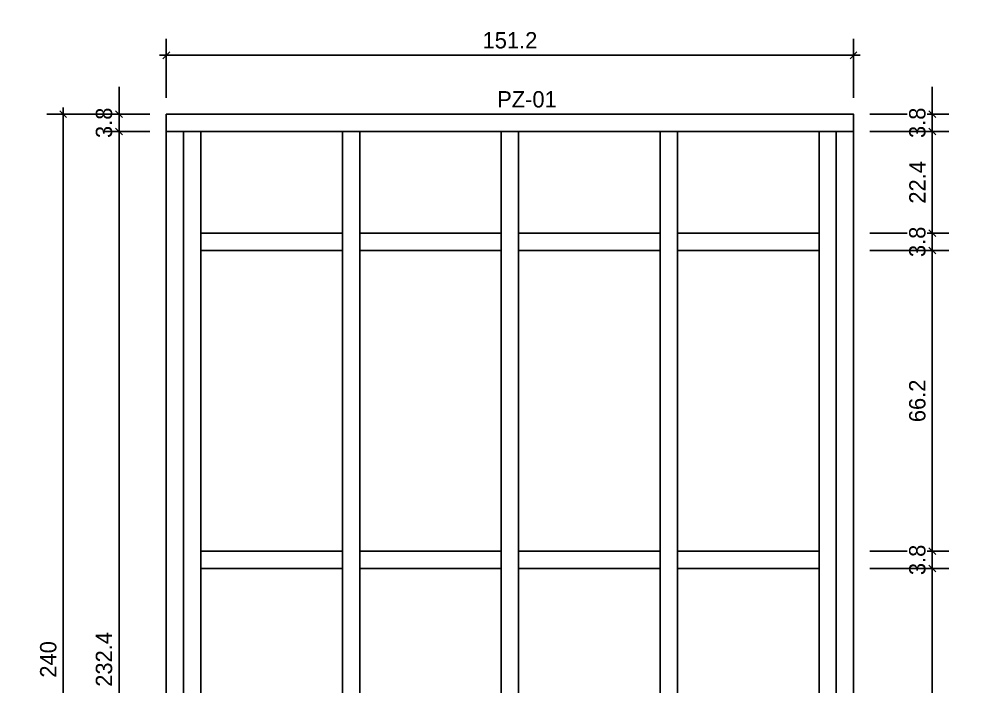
# Model space of a CAD drawing. Header units: millimetres. Extents: x 19458 to 19711, y 4351 to 4752.
# Drawn here: x 19479.949 to 19482.069, y 4522.546 to 4524.015 of the extents above; entities that cross this region are included whole.
import ezdxf

# ---------------------------------------------------------------- set-up
doc = ezdxf.new("R2010")
doc.units = ezdxf.units.MM
for name, color, linetype in [('0 @ 0.2', 7, 'Continuous'), ('cotas', 1, 'Continuous'), ('cotas @ 500', 1, 'Continuous'), ('PANELES', 2, 'Continuous'), ('TEXTO @ 0.2', 2, 'Continuous')]:
    doc.layers.add(name, color=color, linetype=linetype)
doc.styles.add('century gothic', font='GOTHIC.TTF')
doc.styles.add('COTAS SMC', font='GOTHIC.TTF')
doc.dimstyles.new('ANOTATIVE 100 SMCONSTRUCCIONES', dxfattribs={"dimscale": 0, "dimtxt": 0.18, "dimasz": 0.15, "dimexe": 0.18, "dimexo": 0.09, "dimgap": 0.1, "dimtad": 1, "dimzin": 0, "dimdsep": 46, "dimtxsty": 'century gothic', "dimblk1": 'FLECHA1', "dimblk2": 'FLECHA1', "dimsah": 1, "dimcen": 0.18, "dimdle": 0.075, "dimclrd": 1, "dimclre": 1, "dimclrt": 2, "dimaunit": 1, "dimadec": 0, "dimazin": 0, "dimtfac": 0.75, "dimtix": 1, "dimtmove": 2, "dimatfit": 3, "dimfxl": 0.09, "dimtvp": 1.5, "dimtfill": 1, "dimtolj": 1, "dimtzin": 0, "dimarcsym": 0})
doc.dimstyles.new('ANOTATIVE CM SMCONSTRUCCIONES', dxfattribs={"dimscale": 0, "dimtxt": 0.18, "dimasz": 0.15, "dimexe": 0.18, "dimexo": 0.18, "dimgap": 0.07, "dimtad": 1, "dimdec": 1, "dimlfac": 100, "dimdsep": 46, "dimtxsty": 'century gothic', "dimblk1": 'FLECHA1', "dimblk2": 'FLECHA1', "dimsah": 1, "dimcen": 0.18, "dimdle": 0.075, "dimclrd": 1, "dimclre": 1, "dimclrt": 2, "dimaunit": 1, "dimadec": 0, "dimazin": 2, "dimtfac": 0.75, "dimtdec": 1, "dimtix": 1, "dimtmove": 2, "dimatfit": 3, "dimfxl": 0.09, "dimtvp": 1.5, "dimtfill": 1, "dimtolj": 1, "dimtzin": 0, "dimarcsym": 0})
doc.dimstyles.new('PIES SMCONSTRUCCIONES', dxfattribs={"dimscale": 0, "dimtxt": 0.18, "dimasz": 0.2, "dimexe": 0.18, "dimexo": 0, "dimgap": 0.1, "dimtad": 1, "dimdec": 0, "dimlfac": 39.370079, "dimzin": 0, "dimdsep": 46, "dimlunit": 4, "dimtxsty": 'COTAS SMC', "dimblk1": 'FLECHA1', "dimblk2": 'FLECHA1', "dimsah": 1, "dimcen": 0.2, "dimdle": 0.075, "dimclrd": 1, "dimclre": 1, "dimclrt": 2, "dimaunit": 1, "dimadec": 0, "dimazin": 0, "dimtfac": 0.75, "dimtdec": 0, "dimtix": 1, "dimtmove": 2, "dimatfit": 3, "dimfxl": 0.09, "dimtvp": 1.5, "dimtfill": 1, "dimtolj": 1, "dimtzin": 0, "dimarcsym": 0})

# ---------------------------------------------------------------- blocks, each defined once
blk = doc.blocks.new('FLECHA1')
at = {"color": 4}
blk.add_line((-0.246176, -0.248081), (0.248081, 0.25), dxfattribs=at)
at = {"color": 1}
blk.add_line((-1, 0), (0.496162, 0), dxfattribs=at)
blk = doc.blocks.new('*D419')
at = {"layer": 'cotas', "color": 1, "lineweight": -2, "transparency": 16777216}
for p, q in [((19614.326, 4625.8448), (19614.326, 4700.8448)), ((19570.9836, 4550.8448), (19524.326, 4550.8448)), ((19614.326, 4548.4298), (19614.326, 4550.8448)), ((19570.5339, 4548.4298), (19524.326, 4548.4298)), ((19614.326, 4473.4298), (19614.326, 4398.4298))]:
    blk.add_line(p, q, dxfattribs=at)
at = {"layer": 'Defpoints', "color": 0, "transparency": 16777216}
for p in [(19614.326, 4550.8448), (19615.9836, 4550.8448), (19615.5339, 4548.4298)]:
    blk.add_point(p, dxfattribs=at)
at = {"layer": 'cotas', "color": 1, "lineweight": -2, "transparency": 16777216, "xscale": 75, "yscale": 75, "zscale": 75}
for p, rotation in [((19614.326, 4550.8448), 270), ((19614.326, 4548.4298), 90)]:
    blk.add_blockref('FLECHA1', p, dxfattribs=dict(at, rotation=rotation))
at = {"layer": 'cotas', "color": 2, "transparency": 16777216, "insert": (19517.3376, 4549.6373), "char_height": 90, "attachment_point": 5, "rotation": 90, "style": 'century gothic', "bg_fill": 3, "box_fill_scale": 1.1, "bg_fill_color": 256, "bg_fill_true_color": 13158600, "bg_fill_transparency": 0}
blk.add_mtext('\\A1;2.42', dxfattribs=at)
blk = doc.blocks.new('*D474')
at = {"layer": 'cotas', "color": 1, "lineweight": -2, "transparency": 16777216}
for p, q in [((19620.0128, 4651.7533), (19620.0128, 4751.7533)), ((19620.4168, 4551.7533), (19530.0128, 4551.7533)), ((19620.0128, 4550.5333), (19620.0128, 4551.7533)), ((19620.4168, 4550.5333), (19530.0128, 4550.5333)), ((19620.0128, 4450.5333), (19620.0128, 4350.5333))]:
    blk.add_line(p, q, dxfattribs=at)
at = {"layer": 'Defpoints', "color": 0, "transparency": 16777216}
for p in [(19620.0128, 4551.7533), (19620.4168, 4551.7533), (19620.4168, 4550.5333)]:
    blk.add_point(p, dxfattribs=at)
at = {"layer": 'cotas', "color": 1, "lineweight": -2, "transparency": 16777216, "xscale": 100, "yscale": 100, "zscale": 100}
for p, rotation in [((19620.0128, 4551.7533), 270), ((19620.0128, 4550.5333), 90)]:
    blk.add_blockref('FLECHA1', p, dxfattribs=dict(at, rotation=rotation))
at = {"layer": 'cotas', "color": 2, "transparency": 16777216, "insert": (19523.8809, 4551.1433), "char_height": 90, "attachment_point": 5, "rotation": 90, "style": 'COTAS SMC', "bg_fill": 3, "box_fill_scale": 1.1, "bg_fill_color": 256, "bg_fill_true_color": 13158600, "bg_fill_transparency": 0}
blk.add_mtext("\\A1;4'", dxfattribs=at)
blk = doc.blocks.new('C')
at = {"layer": 'PANELES'}
for points in [[(19479.4886, 4523.8057), (19479.4886, 4523.7677), (19481.001, 4523.7677), (19481.001, 4523.8057)], [(19479.4886, 4521.4437), (19479.5266, 4521.4437), (19479.5266, 4523.7677), (19479.4886, 4523.7677)], [(19479.5266, 4521.4437), (19479.5646, 4521.4437), (19479.5646, 4523.7677), (19479.5266, 4523.7677)], [(19479.8762, 4521.4437), (19479.9142, 4521.4437), (19479.9142, 4523.7677), (19479.8762, 4523.7677)], [(19480.2258, 4521.4437), (19480.2638, 4521.4437), (19480.2638, 4523.7677), (19480.2258, 4523.7677)], [(19480.5754, 4521.4437), (19480.6134, 4521.4437), (19480.6134, 4523.7677), (19480.5754, 4523.7677)], [(19480.925, 4521.4437), (19480.963, 4521.4437), (19480.963, 4523.7677), (19480.925, 4523.7677)], [(19480.963, 4521.4437), (19481.001, 4521.4437), (19481.001, 4523.7677), (19480.963, 4523.7677)], [(19479.5646, 4523.5437), (19479.5646, 4523.5057), (19479.8762, 4523.5057), (19479.8762, 4523.5437)], [(19479.9142, 4523.5437), (19479.9142, 4523.5057), (19480.2258, 4523.5057), (19480.2258, 4523.5437)], [(19480.2638, 4523.5437), (19480.2638, 4523.5057), (19480.5754, 4523.5057), (19480.5754, 4523.5437)], [(19480.6134, 4523.5437), (19480.6134, 4523.5057), (19480.925, 4523.5057), (19480.925, 4523.5437)], [(19479.5646, 4522.8437), (19479.5646, 4522.8057), (19479.8762, 4522.8057), (19479.8762, 4522.8437)], [(19479.9142, 4522.8437), (19479.9142, 4522.8057), (19480.2258, 4522.8057), (19480.2258, 4522.8437)], [(19480.2638, 4522.8437), (19480.2638, 4522.8057), (19480.5754, 4522.8057), (19480.5754, 4522.8437)], [(19480.6134, 4522.8437), (19480.6134, 4522.8057), (19480.925, 4522.8057), (19480.925, 4522.8437)]]:
    blk.add_lwpolyline(points, close=True, dxfattribs=at)
blk = doc.blocks.new('*D801')
at = {"color": 1, "lineweight": -2, "transparency": 16777216}
for p, q in [((19480.2724, 4523.8417), (19480.2724, 4523.9713)), ((19481.7848, 4523.8417), (19481.7848, 4523.9713)), ((19480.3024, 4523.9353), (19481.7548, 4523.9353))]:
    blk.add_line(p, q, dxfattribs=at)
at = {"layer": 'Defpoints', "color": 0, "transparency": 16777216}
for p in [(19481.7848, 4523.9353), (19480.2724, 4523.8057), (19481.7848, 4523.8057)]:
    blk.add_point(p, dxfattribs=at)
at = {"color": 1, "lineweight": -2, "transparency": 16777216, "xscale": 0.03, "yscale": 0.03, "zscale": 0.03, "rotation": 180}
blk.add_blockref('FLECHA1', (19480.2724, 4523.9353), dxfattribs=at)
at = {"color": 1, "lineweight": -2, "transparency": 16777216, "xscale": 0.03, "yscale": 0.03, "zscale": 0.03}
blk.add_blockref('FLECHA1', (19481.7848, 4523.9353), dxfattribs=at)
at = {"color": 2, "transparency": 16777216, "insert": (19481.0286, 4523.9682), "char_height": 0.036, "attachment_point": 5, "style": 'century gothic', "bg_fill": 3, "box_fill_scale": 1.1, "bg_fill_color": 256, "bg_fill_true_color": 13158600, "bg_fill_transparency": 0}
blk.add_mtext('\\A1;151.2', dxfattribs=at)
blk = doc.blocks.new('*D802')
at = {"color": 1, "lineweight": -2, "transparency": 16777216}
for p, q in [((19480.1683, 4523.8357), (19480.1683, 4523.8657)), ((19480.2364, 4523.8057), (19480.1323, 4523.8057)), ((19480.1683, 4523.8057), (19480.1683, 4523.7677)), ((19480.2364, 4523.7677), (19480.1323, 4523.7677)), ((19480.1683, 4523.7377), (19480.1683, 4523.7077))]:
    blk.add_line(p, q, dxfattribs=at)
at = {"layer": 'Defpoints', "color": 0, "transparency": 16777216}
for p in [(19480.2724, 4523.8057), (19480.1683, 4523.7677), (19480.2724, 4523.7677)]:
    blk.add_point(p, dxfattribs=at)
at = {"color": 1, "lineweight": -2, "transparency": 16777216, "xscale": 0.03, "yscale": 0.03, "zscale": 0.03}
for p, rotation in [((19480.1683, 4523.8057), 270), ((19480.1683, 4523.7677), 90)]:
    blk.add_blockref('FLECHA1', p, dxfattribs=dict(at, rotation=rotation))
at = {"color": 2, "transparency": 16777216, "insert": (19480.1354, 4523.7867), "char_height": 0.036, "attachment_point": 5, "rotation": 90, "style": 'century gothic', "bg_fill": 3, "box_fill_scale": 1.1, "bg_fill_color": 256, "bg_fill_true_color": 13158600, "bg_fill_transparency": 0}
blk.add_mtext('\\A1;3.8', dxfattribs=at)
blk = doc.blocks.new('*D803')
at = {"color": 1, "lineweight": -2, "transparency": 16777216}
for p, q in [((19480.2364, 4523.7677), (19480.1323, 4523.7677)), ((19480.1683, 4523.7377), (19480.1683, 4521.4737)), ((19480.2364, 4521.4437), (19480.1323, 4521.4437))]:
    blk.add_line(p, q, dxfattribs=at)
at = {"layer": 'Defpoints', "color": 0, "transparency": 16777216}
for p in [(19480.2724, 4523.7677), (19480.1683, 4521.4437), (19480.2724, 4521.4437)]:
    blk.add_point(p, dxfattribs=at)
at = {"color": 1, "lineweight": -2, "transparency": 16777216, "xscale": 0.03, "yscale": 0.03, "zscale": 0.03}
for p, rotation in [((19480.1683, 4523.7677), 90), ((19480.1683, 4521.4437), 270)]:
    blk.add_blockref('FLECHA1', p, dxfattribs=dict(at, rotation=rotation))
at = {"color": 2, "transparency": 16777216, "insert": (19480.1354, 4522.6057), "char_height": 0.036, "attachment_point": 5, "rotation": 90, "style": 'century gothic', "bg_fill": 3, "box_fill_scale": 1.1, "bg_fill_color": 256, "bg_fill_true_color": 13158600, "bg_fill_transparency": 0}
blk.add_mtext('\\A1;232.4', dxfattribs=at)
blk = doc.blocks.new('*D805')
at = {"color": 1, "lineweight": -2, "transparency": 16777216}
for p, q in [((19480.2364, 4523.8057), (19480.0096, 4523.8057)), ((19480.0456, 4521.4357), (19480.0456, 4523.7757)), ((19480.2364, 4521.4057), (19480.0096, 4521.4057))]:
    blk.add_line(p, q, dxfattribs=at)
at = {"layer": 'Defpoints', "color": 0, "transparency": 16777216}
for p in [(19480.0456, 4523.8057), (19480.2724, 4523.8057), (19480.2724, 4521.4057)]:
    blk.add_point(p, dxfattribs=at)
at = {"color": 1, "lineweight": -2, "transparency": 16777216, "xscale": 0.03, "yscale": 0.03, "zscale": 0.03}
for p, rotation in [((19480.0456, 4523.8057), 90), ((19480.0456, 4521.4057), 270)]:
    blk.add_blockref('FLECHA1', p, dxfattribs=dict(at, rotation=rotation))
at = {"color": 2, "transparency": 16777216, "insert": (19480.0127, 4522.6057), "char_height": 0.036, "attachment_point": 5, "rotation": 90, "style": 'century gothic', "bg_fill": 3, "box_fill_scale": 1.1, "bg_fill_color": 256, "bg_fill_true_color": 13158600, "bg_fill_transparency": 0}
blk.add_mtext('\\A1;240', dxfattribs=at)
blk = doc.blocks.new('*D806')
at = {"color": 1, "lineweight": -2, "transparency": 16777216}
for p, q in [((19481.9582, 4523.8357), (19481.9582, 4523.8657)), ((19481.8208, 4523.8057), (19481.9942, 4523.8057)), ((19481.9582, 4523.8057), (19481.9582, 4523.7677)), ((19481.8208, 4523.7677), (19481.9942, 4523.7677)), ((19481.9582, 4523.7377), (19481.9582, 4523.7077))]:
    blk.add_line(p, q, dxfattribs=at)
at = {"layer": 'Defpoints', "color": 0, "transparency": 16777216}
for p in [(19481.7848, 4523.8057), (19481.7848, 4523.7677), (19481.9582, 4523.7677)]:
    blk.add_point(p, dxfattribs=at)
at = {"color": 1, "lineweight": -2, "transparency": 16777216, "xscale": 0.03, "yscale": 0.03, "zscale": 0.03}
for p, rotation in [((19481.9582, 4523.8057), 270), ((19481.9582, 4523.7677), 90)]:
    blk.add_blockref('FLECHA1', p, dxfattribs=dict(at, rotation=rotation))
at = {"color": 2, "transparency": 16777216, "insert": (19481.9253, 4523.7867), "char_height": 0.036, "attachment_point": 5, "rotation": 90, "style": 'century gothic', "bg_fill": 3, "box_fill_scale": 1.1, "bg_fill_color": 256, "bg_fill_true_color": 13158600, "bg_fill_transparency": 0}
blk.add_mtext('\\A1;3.8', dxfattribs=at)
blk = doc.blocks.new('*D807')
at = {"color": 1, "lineweight": -2, "transparency": 16777216}
for p, q in [((19481.8208, 4523.7677), (19481.9942, 4523.7677)), ((19481.9582, 4523.7377), (19481.9582, 4523.5737)), ((19481.8208, 4523.5437), (19481.9942, 4523.5437))]:
    blk.add_line(p, q, dxfattribs=at)
at = {"layer": 'Defpoints', "color": 0, "transparency": 16777216}
for p in [(19481.7848, 4523.7677), (19481.7848, 4523.5437), (19481.9582, 4523.5437)]:
    blk.add_point(p, dxfattribs=at)
at = {"color": 1, "lineweight": -2, "transparency": 16777216, "xscale": 0.03, "yscale": 0.03, "zscale": 0.03}
for p, rotation in [((19481.9582, 4523.7677), 90), ((19481.9582, 4523.5437), 270)]:
    blk.add_blockref('FLECHA1', p, dxfattribs=dict(at, rotation=rotation))
at = {"color": 2, "transparency": 16777216, "insert": (19481.9254, 4523.6557), "char_height": 0.036, "attachment_point": 5, "rotation": 90, "style": 'century gothic', "bg_fill": 3, "box_fill_scale": 1.1, "bg_fill_color": 256, "bg_fill_true_color": 13158600, "bg_fill_transparency": 0}
blk.add_mtext('\\A1;22.4', dxfattribs=at)
blk = doc.blocks.new('*D808')
at = {"color": 1, "lineweight": -2, "transparency": 16777216}
for p, q in [((19481.9582, 4523.5737), (19481.9582, 4523.6037)), ((19481.8208, 4523.5437), (19481.9942, 4523.5437)), ((19481.9582, 4523.5437), (19481.9582, 4523.5057)), ((19481.8208, 4523.5057), (19481.9942, 4523.5057)), ((19481.9582, 4523.4757), (19481.9582, 4523.4457))]:
    blk.add_line(p, q, dxfattribs=at)
at = {"layer": 'Defpoints', "color": 0, "transparency": 16777216}
for p in [(19481.7848, 4523.5437), (19481.7848, 4523.5057), (19481.9582, 4523.5057)]:
    blk.add_point(p, dxfattribs=at)
at = {"color": 1, "lineweight": -2, "transparency": 16777216, "xscale": 0.03, "yscale": 0.03, "zscale": 0.03}
for p, rotation in [((19481.9582, 4523.5437), 270), ((19481.9582, 4523.5057), 90)]:
    blk.add_blockref('FLECHA1', p, dxfattribs=dict(at, rotation=rotation))
at = {"color": 2, "transparency": 16777216, "insert": (19481.9253, 4523.5247), "char_height": 0.036, "attachment_point": 5, "rotation": 90, "style": 'century gothic', "bg_fill": 3, "box_fill_scale": 1.1, "bg_fill_color": 256, "bg_fill_true_color": 13158600, "bg_fill_transparency": 0}
blk.add_mtext('\\A1;3.8', dxfattribs=at)
blk = doc.blocks.new('*D809')
at = {"color": 1, "lineweight": -2, "transparency": 16777216}
for p, q in [((19481.8208, 4523.5057), (19481.9942, 4523.5057)), ((19481.9582, 4523.4757), (19481.9582, 4522.8737)), ((19481.8208, 4522.8437), (19481.9942, 4522.8437))]:
    blk.add_line(p, q, dxfattribs=at)
at = {"layer": 'Defpoints', "color": 0, "transparency": 16777216}
for p in [(19481.7848, 4523.5057), (19481.7848, 4522.8437), (19481.9582, 4522.8437)]:
    blk.add_point(p, dxfattribs=at)
at = {"color": 1, "lineweight": -2, "transparency": 16777216, "xscale": 0.03, "yscale": 0.03, "zscale": 0.03}
for p, rotation in [((19481.9582, 4523.5057), 90), ((19481.9582, 4522.8437), 270)]:
    blk.add_blockref('FLECHA1', p, dxfattribs=dict(at, rotation=rotation))
at = {"color": 2, "transparency": 16777216, "insert": (19481.9253, 4523.1747), "char_height": 0.036, "attachment_point": 5, "rotation": 90, "style": 'century gothic', "bg_fill": 3, "box_fill_scale": 1.1, "bg_fill_color": 256, "bg_fill_true_color": 13158600, "bg_fill_transparency": 0}
blk.add_mtext('\\A1;66.2', dxfattribs=at)
blk = doc.blocks.new('*D810')
at = {"color": 1, "lineweight": -2, "transparency": 16777216}
for p, q in [((19481.9582, 4522.8737), (19481.9582, 4522.9037)), ((19481.8208, 4522.8437), (19481.9942, 4522.8437)), ((19481.9582, 4522.8437), (19481.9582, 4522.8057)), ((19481.8208, 4522.8057), (19481.9942, 4522.8057)), ((19481.9582, 4522.7757), (19481.9582, 4522.7457))]:
    blk.add_line(p, q, dxfattribs=at)
at = {"layer": 'Defpoints', "color": 0, "transparency": 16777216}
for p in [(19481.7848, 4522.8437), (19481.7848, 4522.8057), (19481.9582, 4522.8057)]:
    blk.add_point(p, dxfattribs=at)
at = {"color": 1, "lineweight": -2, "transparency": 16777216, "xscale": 0.03, "yscale": 0.03, "zscale": 0.03}
for p, rotation in [((19481.9582, 4522.8437), 270), ((19481.9582, 4522.8057), 90)]:
    blk.add_blockref('FLECHA1', p, dxfattribs=dict(at, rotation=rotation))
at = {"color": 2, "transparency": 16777216, "insert": (19481.9253, 4522.8247), "char_height": 0.036, "attachment_point": 5, "rotation": 90, "style": 'century gothic', "bg_fill": 3, "box_fill_scale": 1.1, "bg_fill_color": 256, "bg_fill_true_color": 13158600, "bg_fill_transparency": 0}
blk.add_mtext('\\A1;3.8', dxfattribs=at)
blk = doc.blocks.new('*D811')
at = {"color": 1, "lineweight": -2, "transparency": 16777216}
for p, q in [((19481.8208, 4522.8057), (19481.9942, 4522.8057)), ((19481.9582, 4522.7757), (19481.9582, 4522.1737)), ((19481.8208, 4522.1437), (19481.9942, 4522.1437))]:
    blk.add_line(p, q, dxfattribs=at)
at = {"layer": 'Defpoints', "color": 0, "transparency": 16777216}
for p in [(19481.7848, 4522.8057), (19481.7848, 4522.1437), (19481.9582, 4522.1437)]:
    blk.add_point(p, dxfattribs=at)
at = {"color": 1, "lineweight": -2, "transparency": 16777216, "xscale": 0.03, "yscale": 0.03, "zscale": 0.03}
for p, rotation in [((19481.9582, 4522.8057), 90), ((19481.9582, 4522.1437), 270)]:
    blk.add_blockref('FLECHA1', p, dxfattribs=dict(at, rotation=rotation))
at = {"color": 2, "transparency": 16777216, "insert": (19481.9253, 4522.4747), "char_height": 0.036, "attachment_point": 5, "rotation": 90, "style": 'century gothic', "bg_fill": 3, "box_fill_scale": 1.1, "bg_fill_color": 256, "bg_fill_true_color": 13158600, "bg_fill_transparency": 0}
blk.add_mtext('\\A1;66.2', dxfattribs=at)
blk = doc.blocks.new('*U1037')
at = {"layer": 'cotas @ 500'}
dim = blk.add_linear_dim(base=(19614.3260382735, 4550.8448237801), p1=(19615.5338597089, 4548.4298237801), p2=(19615.9836080801, 4550.8448237801), angle=90, dimstyle='ANOTATIVE 100 SMCONSTRUCCIONES', override={"dimscale": 500, "dimtix": 1, "dimtofl": 1, "dimtmove": 1, "dimatfit": 1}, dxfattribs=at)
dim.commit()
dim.dimension.update_dxf_attribs({"geometry": '*D419', "text_midpoint": (19517.3375950376, 4549.6373237801)})
blk = doc.blocks.new('*U1039')
at = {"layer": 'cotas @ 500'}
dim = blk.add_linear_dim(base=(19620.0128, 4551.7533), p1=(19620.4168, 4550.5333), p2=(19620.4168, 4551.7533), angle=90, dimstyle='PIES SMCONSTRUCCIONES', override={"dimscale": 500, "dimtix": 1, "dimtofl": 1, "dimtmove": 2, "dimatfit": 3}, dxfattribs=at)
dim.commit()
dim.dimension.update_dxf_attribs({"geometry": '*D474', "text_midpoint": (19523.8809, 4551.1433)})

msp = doc.modelspace()

# ---------------------------------------------------------------- block references
at = {"layer": 'cotas'}
msp.add_blockref('*U1037', (0, 0), dxfattribs=at)

# ---------------------------------------------------------------- next in the draw order: block references
msp.add_blockref('*U1039', (0, 0), dxfattribs=at)

# ---------------------------------------------------------------- next in the draw order: block references
msp.add_blockref('C', (0.7838, 0))

# ---------------------------------------------------------------- next in the draw order: dimensions: what is measured, and where the dimension line sits
at = {"layer": '0 @ 0.2'}
dim = msp.add_linear_dim(base=(19481.7848, 4523.9353), p1=(19480.2724, 4523.8057), p2=(19481.7848, 4523.8057), dimstyle='ANOTATIVE CM SMCONSTRUCCIONES', override={"dimscale": 0.2, "dimtix": 1, "dimtofl": 1, "dimtmove": 2, "dimatfit": 3}, dxfattribs=at)
dim.commit()
dim.dimension.update_dxf_attribs({"geometry": '*D801', "text_midpoint": (19481.0286, 4523.9682)})

# ---------------------------------------------------------------- next in the draw order: texts
at = {"layer": 'TEXTO @ 0.2', "color": 2, "insert": (19481.0005, 4523.8565), "char_height": 0.036, "width": 0.271168, "attachment_point": 1, "style": 'century gothic'}
msp.add_mtext('PZ-01 ', dxfattribs=at)

# ---------------------------------------------------------------- next in the draw order: dimensions: what is measured, and where the dimension line sits
at = {"layer": '0 @ 0.2'}
for base, p1, p2, picture, middle in [((19480.1683, 4523.7677), (19480.2724, 4523.8057), (19480.2724, 4523.7677), '*D802', (19480.1354, 4523.7867)), ((19481.9582, 4523.7677), (19481.7848, 4523.8057), (19481.7848, 4523.7677), '*D806', (19481.9253, 4523.7867))]:
    dim = msp.add_linear_dim(base=base, p1=p1, p2=p2, angle=90, dimstyle='ANOTATIVE CM SMCONSTRUCCIONES', override={"dimscale": 0.2, "dimtix": 1, "dimtofl": 1, "dimtmove": 2, "dimatfit": 3}, dxfattribs=at)
    dim.commit()
    dim.dimension.update_dxf_attribs({"geometry": picture, "text_midpoint": middle})

# ---------------------------------------------------------------- next in the draw order: dimensions: what is measured, and where the dimension line sits
for base, p1, p2, picture, middle in [((19480.1683, 4521.4437), (19480.2724, 4523.7677), (19480.2724, 4521.4437), '*D803', (19480.1354, 4522.6057)), ((19481.9582, 4523.5437), (19481.7848, 4523.7677), (19481.7848, 4523.5437), '*D807', (19481.9254, 4523.6557))]:
    dim = msp.add_linear_dim(base=base, p1=p1, p2=p2, angle=90, dimstyle='ANOTATIVE CM SMCONSTRUCCIONES', override={"dimscale": 0.2, "dimtix": 1, "dimtofl": 1, "dimtmove": 2, "dimatfit": 3}, dxfattribs=at)
    dim.commit()
    dim.dimension.update_dxf_attribs({"geometry": picture, "text_midpoint": middle})

# ---------------------------------------------------------------- next in the draw order: dimensions: what is measured, and where the dimension line sits
for base, p1, p2, picture, middle in [((19480.0456, 4523.8057), (19480.2724, 4521.4057), (19480.2724, 4523.8057), '*D805', (19480.0127, 4522.6057)), ((19481.9582, 4523.5057), (19481.7848, 4523.5437), (19481.7848, 4523.5057), '*D808', (19481.9253, 4523.5247))]:
    dim = msp.add_linear_dim(base=base, p1=p1, p2=p2, angle=90, dimstyle='ANOTATIVE CM SMCONSTRUCCIONES', override={"dimscale": 0.2, "dimtix": 1, "dimtofl": 1, "dimtmove": 2, "dimatfit": 3}, dxfattribs=at)
    dim.commit()
    dim.dimension.update_dxf_attribs({"geometry": picture, "text_midpoint": middle})

# ---------------------------------------------------------------- next in the draw order: dimensions: what is measured, and where the dimension line sits
dim = msp.add_linear_dim(base=(19481.9582, 4522.8437), p1=(19481.7848, 4523.5057), p2=(19481.7848, 4522.8437), angle=90, dimstyle='ANOTATIVE CM SMCONSTRUCCIONES', override={"dimscale": 0.2, "dimtix": 1, "dimtofl": 1, "dimtmove": 2, "dimatfit": 3}, dxfattribs=at)
dim.commit()
dim.dimension.update_dxf_attribs({"geometry": '*D809', "text_midpoint": (19481.9253, 4523.1747)})

# ---------------------------------------------------------------- next in the draw order: dimensions: what is measured, and where the dimension line sits
dim = msp.add_linear_dim(base=(19481.9582, 4522.8057), p1=(19481.7848, 4522.8437), p2=(19481.7848, 4522.8057), angle=90, dimstyle='ANOTATIVE CM SMCONSTRUCCIONES', override={"dimscale": 0.2, "dimtix": 1, "dimtofl": 1, "dimtmove": 2, "dimatfit": 3}, dxfattribs=at)
dim.commit()
dim.dimension.update_dxf_attribs({"geometry": '*D810', "text_midpoint": (19481.9253, 4522.8247)})

# ---------------------------------------------------------------- next in the draw order: dimensions: what is measured, and where the dimension line sits
dim = msp.add_linear_dim(base=(19481.9582, 4522.1437), p1=(19481.7848, 4522.8057), p2=(19481.7848, 4522.1437), angle=90, dimstyle='ANOTATIVE CM SMCONSTRUCCIONES', override={"dimscale": 0.2, "dimtix": 1, "dimtofl": 1, "dimtmove": 2, "dimatfit": 3}, dxfattribs=at)
dim.commit()
dim.dimension.update_dxf_attribs({"geometry": '*D811', "text_midpoint": (19481.9253, 4522.4747)})

doc.saveas('drawing.dxf')
